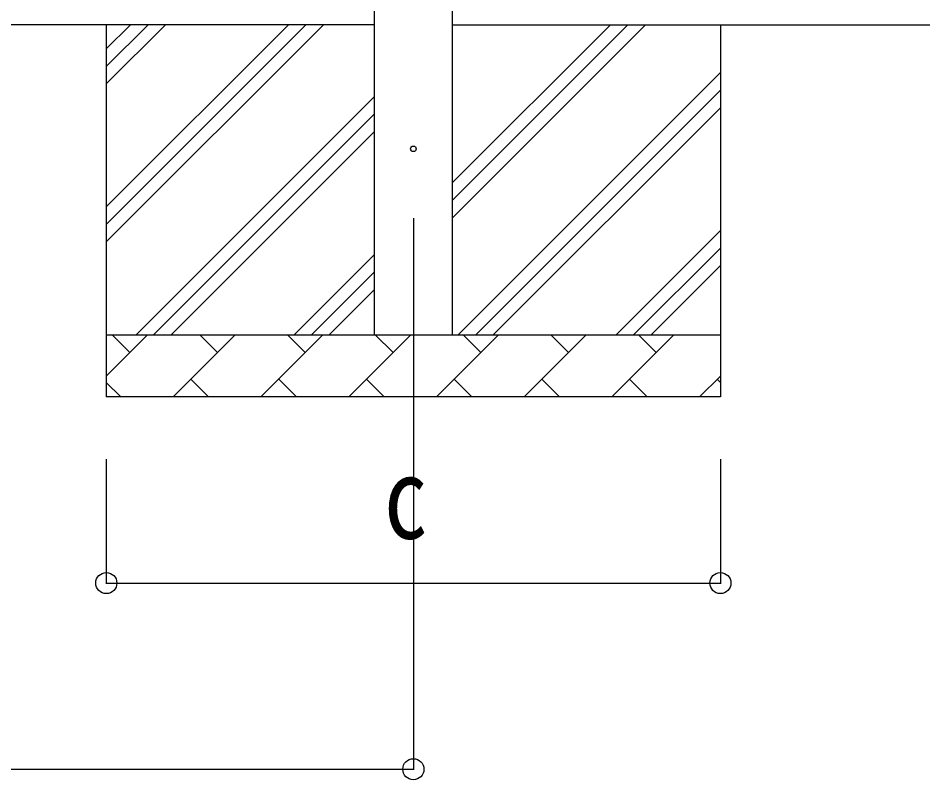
# Model space of a CAD drawing. Units: millimetres, scale not verified. Extents: x -16820 to 16820, y -11880 to 11880.
# Drawn here: x -5205 to -3735, y -8737 to -7510 of the extents above; entities that cross this region are included whole.
import ezdxf
from ezdxf.enums import TextEntityAlignment as Align

# ---------------------------------------------------------------- set-up
doc = ezdxf.new("R2010")
doc.units = ezdxf.units.MM
doc.header["$LTSCALE"] = 50
for name, color, linetype in [('0-3_YKK_12', 2, 'Continuous'), ('0-4_YKK_13', 4, 'Continuous'), ('0-5_YKK_A1', 4, 'Continuous'), ('0-6_YKK_D', 6, 'Continuous')]:
    doc.layers.add(name, color=color, linetype=linetype)
doc.styles.add('ＭＳ ゴシック', font='')
doc.styles.get('ＭＳ ゴシック').set_extended_font_data('MS Gothic')

msp = doc.modelspace()

# ---------------------------------------------------------------- linework, layer by layer
at = {"layer": '0-3_YKK_12'}
msp.add_line((-4567.92, -7831.67), (-4567.92, -8331.67), dxfattribs=at)
at = {"layer": '0-4_YKK_13'}
msp.add_circle((-4567.92, -7720), 4.5, dxfattribs=at)
at = {"layer": '0-5_YKK_A1'}
for p, q in [((-4630.42, -8020), (-4630.42, -5231)), ((-4505.42, -5380.08), (-4505.42, -8020)), ((-4630.42, -7520), (-12241.92, -7520)), ((-5062.92, -7520), (-5062.92, -8120)), ((-5062.92, -7870.05), (-4712.87, -7520)), ((-5062.92, -7841.77), (-4741.15, -7520)), ((-5062.92, -7813.48), (-4769.44, -7520)), ((-5062.92, -7615.49), (-4967.43, -7520)), ((-5062.92, -7587.21), (-4995.71, -7520)), ((-5062.92, -7558.92), (-5024, -7520)), ((-4505.42, -7520), (-3735.42, -7520)), ((-4505.42, -7831.67), (-4193.75, -7520)), ((-4505.42, -7775.1), (-4250.32, -7520)), ((-4505.42, -7803.38), (-4222.04, -7520)), ((-4072.92, -7520), (-4072.92, -8120)), ((-4495.76, -8020), (-4072.92, -7597.16)), ((-4467.48, -8020), (-4072.92, -7625.44)), ((-5014.88, -8020), (-4630.42, -7635.54)), ((-4439.19, -8020), (-4072.92, -7653.73)), ((-4986.6, -8020), (-4630.42, -7663.82)), ((-4958.31, -8020), (-4630.42, -7692.11)), ((-4241.21, -8020), (-4072.92, -7851.72)), ((-4760.32, -8020), (-4630.42, -7890.1)), ((-4212.92, -8020), (-4072.92, -7880)), ((-4732.04, -8020), (-4630.42, -7918.38)), ((-4184.64, -8020), (-4072.92, -7908.28)), ((-4703.75, -8020), (-4630.42, -7946.67)), ((-5062.92, -8020), (-4072.92, -8020)), ((-5062.92, -8086.47), (-4996.45, -8020)), ((-5025, -8048.55), (-5053.56, -8020)), ((-4955.03, -8120), (-4855.03, -8020)), ((-4883.58, -8048.55), (-4912.13, -8020)), ((-4813.61, -8120), (-4713.61, -8020)), ((-4742.16, -8048.55), (-4770.71, -8020)), ((-4672.18, -8120), (-4572.18, -8020)), ((-4600.74, -8048.55), (-4629.29, -8020)), ((-4530.76, -8120), (-4430.76, -8020)), ((-4459.32, -8048.55), (-4487.87, -8020)), ((-4389.34, -8120), (-4289.34, -8020)), ((-4317.9, -8048.55), (-4346.45, -8020)), ((-4247.92, -8120), (-4147.92, -8020)), ((-4176.47, -8048.55), (-4205.03, -8020)), ((-5062.92, -8096.42), (-5039.34, -8120)), ((-4926.47, -8091.45), (-4897.92, -8120)), ((-4785.05, -8091.45), (-4756.5, -8120)), ((-4643.63, -8091.45), (-4615.08, -8120)), ((-4502.21, -8091.45), (-4473.66, -8120)), ((-4360.79, -8091.45), (-4332.24, -8120)), ((-4219.37, -8091.45), (-4190.81, -8120)), ((-4106.5, -8120), (-4072.92, -8086.42)), ((-4077.95, -8091.45), (-4072.92, -8096.47)), ((-4072.92, -8120), (-5062.92, -8120))]:
    msp.add_line(p, q, dxfattribs=at)
at = {"layer": '0-6_YKK_D'}
for p, q in [((-5062.92, -8220), (-5062.92, -8421)), ((-4567.92, -8220), (-4567.92, -8721)), ((-4072.92, -8220), (-4072.92, -8421)), ((-5062.92, -8420), (-4072.92, -8420)), ((-12304.42, -8720), (-4567.92, -8720))]:
    msp.add_line(p, q, dxfattribs=at)
for centre in [(-5062.92, -8420), (-4072.92, -8420), (-4567.92, -8720)]:
    msp.add_circle(centre, 17, dxfattribs=at)

# ---------------------------------------------------------------- texts
at = {"layer": '0-6_YKK_D', "style": 'ＭＳ ゴシック', "width": 0.8}
msp.add_text('c', height=132, dxfattribs=at).set_placement((-4615.92, -8388), align=Align.BOTTOM_LEFT)

doc.saveas('drawing.dxf')
